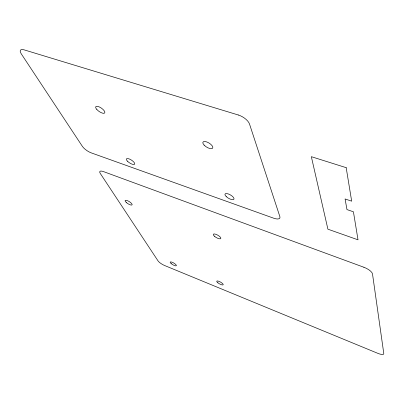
<?xml version="1.0" encoding="UTF-8"?>
<svg xmlns="http://www.w3.org/2000/svg" width="404" height="404" viewBox="0 0 404 404"><rect width="100%" height="100%" fill="white"/><g stroke="black" fill="none" stroke-linecap="round" stroke-linejoin="round"><path stroke-width="0.61" d="M238.32 114.999L24.139 49.859A9.585 3.469 37.1 0 0 21.286 53.873L82.411 146.41A7.878 2.586 33.7 0 0 91.289 152.894L273.685 218.2A8.661 3.308 28.7 0 0 279.886 216.685L249.515 124.043A10.423 4.787 31.3 0 0 238.32 114.999M346.178 167.665L311.343 156.681L327.902 229.184L358.02 239.825L353.419 211.777L346.97 209.595L345.087 198.97L351.672 201.162L346.178 167.665M363.933 267.271L103.475 171.594A7.423 2.343 32.8 0 0 100.248 173.412L158.03 260.883A6.04 1.606 30.4 0 0 164.716 265.564L377.755 353.308A7.04 2.01 25.6 0 0 383.795 353.591L372.508 273.952A8.691 3.181 25.6 0 0 363.933 267.271M127.553 161.282A4.893 1.692 32.8 0 0 134.613 164.241A4.893 1.692 32.8 0 0 129.482 159.05A4.893 1.692 32.8 0 0 127.553 161.282M226.275 196.627A5.146 1.929 30.1 0 0 233.896 199.258A5.146 1.929 30.1 0 0 228.3 193.94A5.146 1.929 30.1 0 0 226.275 196.627M204.141 145.142A5.722 2.368 31.6 0 0 212.635 148.192A5.722 2.368 31.6 0 0 206.737 141.93A5.722 2.368 31.6 0 0 204.141 145.142M96.864 109.535A5.454 2.025 34.7 0 0 104.687 112.984A5.454 2.025 34.7 0 0 99.222 106.898A5.454 2.025 34.7 0 0 96.864 109.535M171.251 263.65A3.57 0.97 30.3 0 0 176.346 265.696A3.57 0.97 30.3 0 0 172.23 262.282A3.57 0.97 30.3 0 0 171.251 263.65M126.311 202.495A4.085 1.242 31.9 0 0 132.093 204.838A4.085 1.242 31.9 0 0 127.487 200.687A4.085 1.242 31.9 0 0 126.311 202.495M214.463 236.244A4.282 1.399 29.8 0 0 220.756 238.587A4.282 1.399 29.8 0 0 216.039 234.355A4.282 1.399 29.8 0 0 214.463 236.244M217.897 282.805A3.671 1.025 29.2 0 0 223.175 284.769A3.671 1.025 29.2 0 0 218.872 281.31A3.671 1.025 29.2 0 0 217.897 282.805"/></g></svg>
